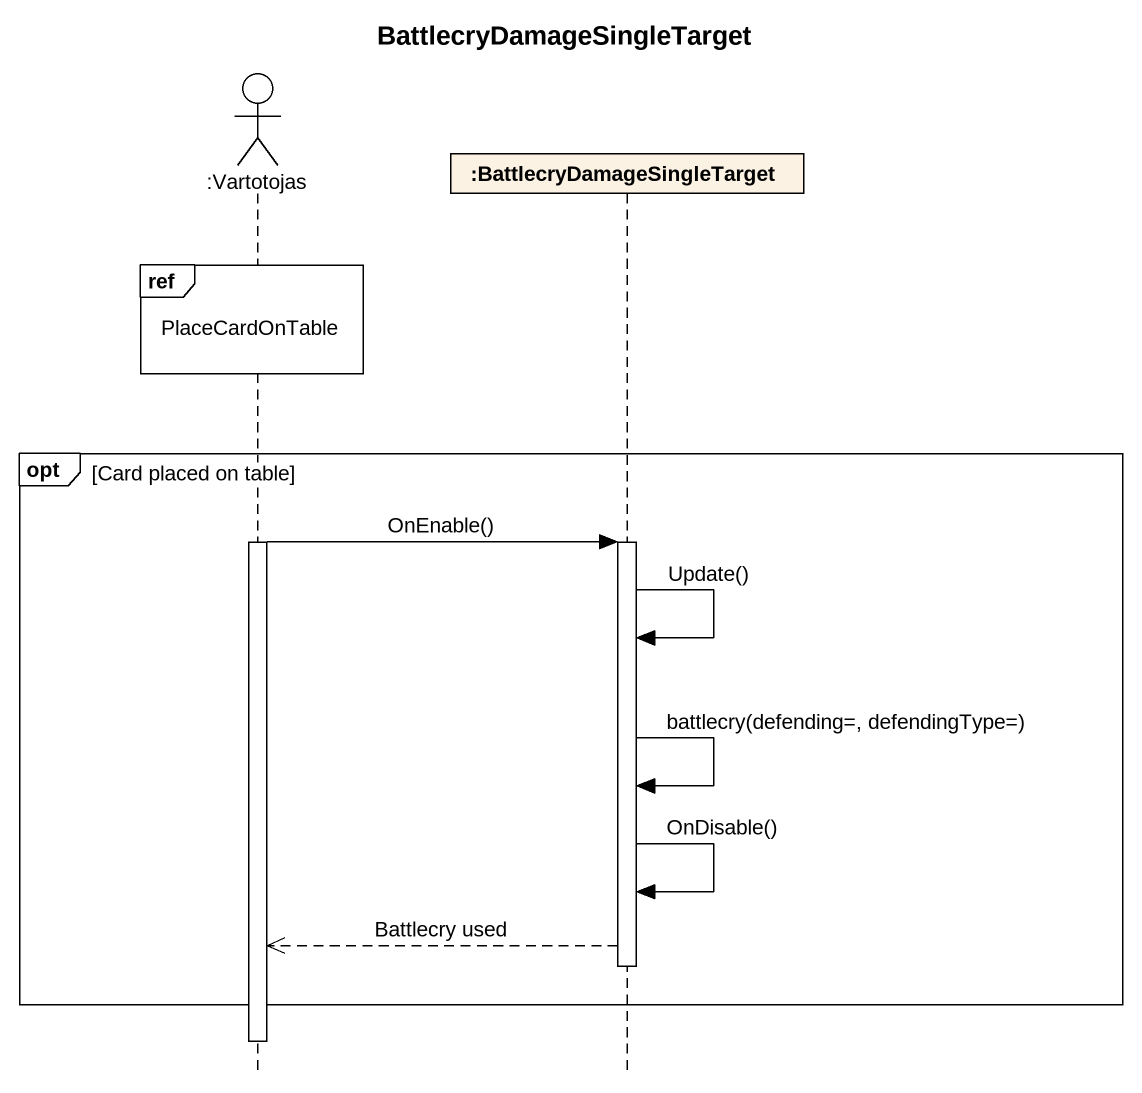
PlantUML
@startuml
title BattlecryDamageSingleTarget
hide footbox
actor ":Vartotojas" as Vartotojas
participant ":BattlecryDamageSingleTarget" as BattlecryDamageSingleTarget

ref over Vartotojas : PlaceCardOnTable
opt Card placed on table
  activate Vartotojas
  Vartotojas -> BattlecryDamageSingleTarget : OnEnable()
  activate BattlecryDamageSingleTarget
  BattlecryDamageSingleTarget -> BattlecryDamageSingleTarget : Update()
  BattlecryDamageSingleTarget -> BattlecryDamageSingleTarget : battlecry(defending=, defendingType=)
  BattlecryDamageSingleTarget -> BattlecryDamageSingleTarget : OnDisable()
  BattlecryDamageSingleTarget -->> Vartotojas : Battlecry used
  deactivate BattlecryDamageSingleTarget
end
deactivate Vartotojas
@enduml
